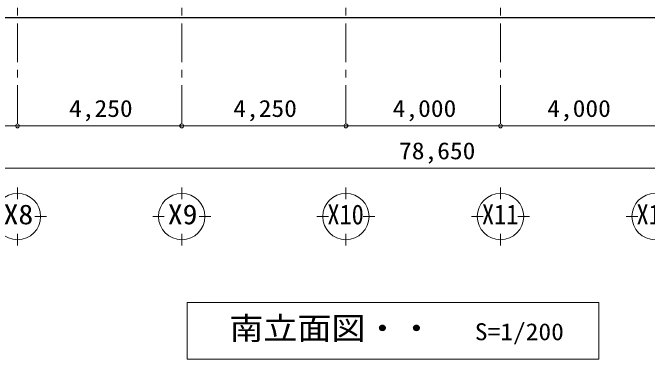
# Model space of a CAD drawing. Units: millimetres at full size, sheet at 1:200; details may follow other scales. Extents: x -55340 to 55340, y -38040 to 38040.
# Drawn here: x -9594 to 6829, y 5595 to 14558 of the extents above; entities that cross this region are included whole.
import ezdxf
from ezdxf.enums import TextEntityAlignment as Align

# ---------------------------------------------------------------- set-up
doc = ezdxf.new("R2010")
doc.units = ezdxf.units.MM
doc.header["$LTSCALE"] = 200
doc.header["$PDMODE"] = 32
doc.header["$PDSIZE"] = 100
doc.linetypes.add('CHAIN1', pattern=[8, 5, -1, 1, -1])
for name, color, linetype, lineweight in [('0-1_通り芯', 3, 'Continuous', 18), ('0-5_建具(ｻｯｼ)', 4, 'Continuous', 9), ('0-A_寸法', 6, 'Continuous', 9), ('0-B_文字', 4, 'Continuous', 9)]:
    doc.layers.add(name, color=color, linetype=linetype, lineweight=lineweight)
doc.styles.add('ＭＳ ゴシック', font='')
doc.styles.get('ＭＳ ゴシック').set_extended_font_data('MS Gothic')

msp = doc.modelspace()

# ---------------------------------------------------------------- linework, layer by layer
at = {"layer": '0-1_通り芯', "color": 4, "linetype": 'CHAIN1', "lineweight": 9}
for p, q in [((-9470.2, 27082.7), (-9470.2, 11630.4)), ((-5220.2, 27082.7), (-5220.2, 11630.4)), ((-970.2, 27082.7), (-970.2, 11630.4)), ((3029.8, 27082.7), (3029.8, 11630.4))]:
    msp.add_line(p, q, dxfattribs=at)
at = {"layer": '0-1_通り芯'}
for p, q in [((-9470.2, 10035.2), (-9470.2, 9735.2)), ((-5220.2, 10035.2), (-5220.2, 9735.2)), ((-970.2, 10035.2), (-970.2, 9735.2)), ((3029.8, 10035.2), (3029.8, 9735.2)), ((-8720.2, 9285.2), (-9020.2, 9285.2)), ((-5670.2, 9285.2), (-5970.2, 9285.2)), ((-4470.2, 9285.2), (-4770.2, 9285.2)), ((-1420.2, 9285.2), (-1720.2, 9285.2)), ((-220.2, 9285.2), (-520.2, 9285.2)), ((2579.8, 9285.2), (2279.8, 9285.2)), ((3779.8, 9285.2), (3479.8, 9285.2)), ((6579.8, 9285.2), (6279.8, 9285.2)), ((-9470.2, 8535.2), (-9470.2, 8835.2)), ((-5220.2, 8535.2), (-5220.2, 8835.2)), ((-970.2, 8535.2), (-970.2, 8835.2)), ((3029.8, 8535.2), (3029.8, 8835.2))]:
    msp.add_line(p, q, dxfattribs=at)
for centre in [(-9470.2, 9285.2), (-5220.2, 9285.2), (-970.2, 9285.2), (3029.8, 9285.2), (7029.8, 9285.2)]:
    msp.add_circle(centre, 600, dxfattribs=at)
at = {"layer": '0-5_建具(ｻｯｼ)', "color": 2, "lineweight": 25}
msp.add_line((-50905.4, 14432.7), (50915.1, 14432.7), dxfattribs=at)
at = {"layer": '0-A_寸法', "color": 4}
msp.add_line((-37949, 10535.2), (40679.8, 10535.2), dxfattribs=at)
msp.add_lwpolyline([(-17970.2, 11630.4), (-13720.2, 11630.4), (-9470.2, 11630.4), (-5220.2, 11630.4), (-970.2, 11630.4), (3029.8, 11630.4), (7029.8, 11630.4), (11029.8, 11630.4), (15029.8, 11630.4)], dxfattribs=at)
at = {"layer": '0-A_寸法'}
for p in [(-9470.2, 11630.4), (-5220.2, 11630.4), (-970.2, 11630.4), (3029.8, 11630.4)]:
    msp.add_point(p, dxfattribs=at)
at = {"layer": '0-B_文字'}
msp.add_lwpolyline([(-5075.6, 7063.9), (5576.4, 7063.9), (5576.4, 5594.9), (-5075.6, 5594.9)], close=True, dxfattribs=at)

# ---------------------------------------------------------------- texts
at = {"layer": '0-1_通り芯', "color": 2, "style": 'ＭＳ ゴシック'}
for s, width, p in [('X8', 1.1, (-9829.9, 8931)), ('X9', 1.1, (-5579.9, 8931)), ('X10', 0.9, (-1449.9, 8931)), ('X11', 0.9, (2550.1, 8931)), ('X12', 0.9, (6550.1, 8931))]:
    msp.add_text(s, height=513.2, dxfattribs=dict(at, width=width)).set_placement(p, align=Align.BOTTOM_LEFT)
at = {"layer": '0-5_建具(ｻｯｼ)', "color": 6, "style": 'ＭＳ ゴシック', "width": 1.1}
msp.add_text('南立面図・・', height=586.5, dxfattribs=at).set_placement((-3986.3, 5926.6), align=Align.BOTTOM_LEFT)
at = {"layer": '0-5_建具(ｻｯｼ)', "color": 2, "style": 'ＭＳ ゴシック', "width": 1.1}
msp.add_text('S=1/200', height=439.9, dxfattribs=at).set_placement((2365.8, 5955.7), align=Align.BOTTOM_LEFT)
at = {"layer": '0-A_寸法', "color": 2, "style": 'ＭＳ ゴシック', "width": 1.1}
for s, p in [('4,250', (-8135.2, 11730.4)), ('4,250', (-3885.2, 11730.4)), ('4,000', (239.8, 11730.4)), ('4,000', (4239.8, 11730.4)), ('78,650', (404.8, 10635.2))]:
    msp.add_text(s, height=439.9, dxfattribs=at).set_placement(p, align=Align.BOTTOM_LEFT)

doc.saveas('drawing.dxf')
